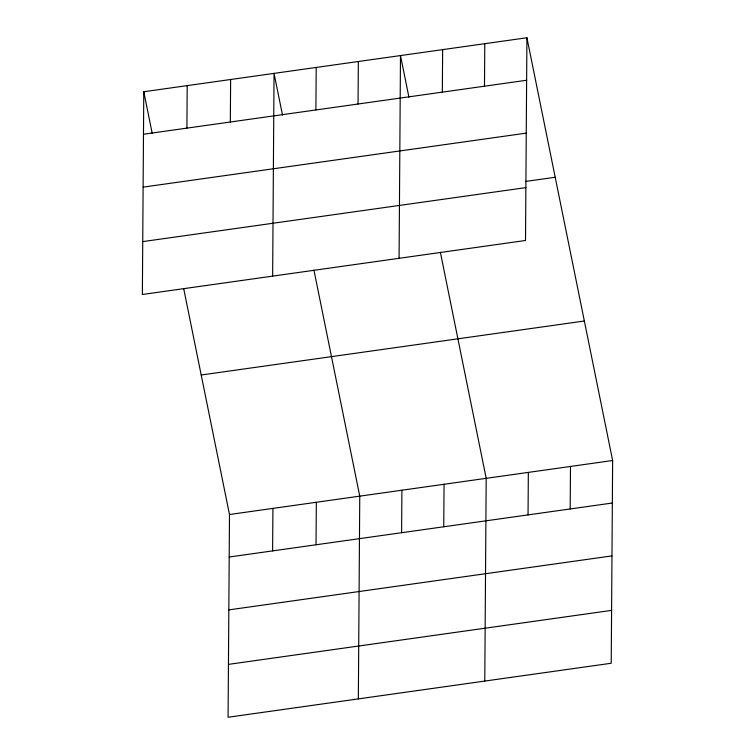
<?xml version="1.0" encoding="UTF-8"?>
<svg xmlns="http://www.w3.org/2000/svg" width="755" height="755" viewBox="0 0 755 755"><rect width="100%" height="100%" fill="white"/><g stroke="black" fill="none" stroke-linecap="round" stroke-linejoin="round"><path stroke-width="1.13" d="M143.78 91.742L142.365 294.488L525.508 240.486L526.924 37.75L143.78 91.742L152.217 133.371M186.91 128.133L187.202 85.626M230.332 122.008L230.624 79.501M183.673 288.523L229.492 514.514L228.076 717.25L611.22 663.258L612.635 460.512L526.924 37.75M272.64 276.122L274.046 73.386L282.493 115.015M272.612 550.895L272.914 508.389M315.901 109.947L316.194 67.45M316.034 544.78L316.336 502.273M358.049 104.011L358.342 61.504M358.342 698.894L359.757 496.148L313.948 270.167M399.074 258.304L400.49 55.568L408.927 97.197M401.603 532.719L401.905 490.212M442.336 92.138L442.638 49.632M443.751 526.782L444.053 484.276M484.483 86.193L484.785 43.686M484.776 681.076L486.192 478.33L440.382 252.349M528.047 514.901L528.34 472.394M570.195 508.964L570.487 466.458M143.488 134.248L526.631 80.257M143.12 187.127L526.263 133.135M525.593 181.436L555.208 177.265M142.733 241.609L525.876 187.618M201.207 374.999L584.351 321.007M229.492 514.514L612.635 460.512M229.19 557.011L612.333 503.019M228.822 609.889L611.965 555.897M228.444 664.372L611.588 610.38"/></g></svg>
